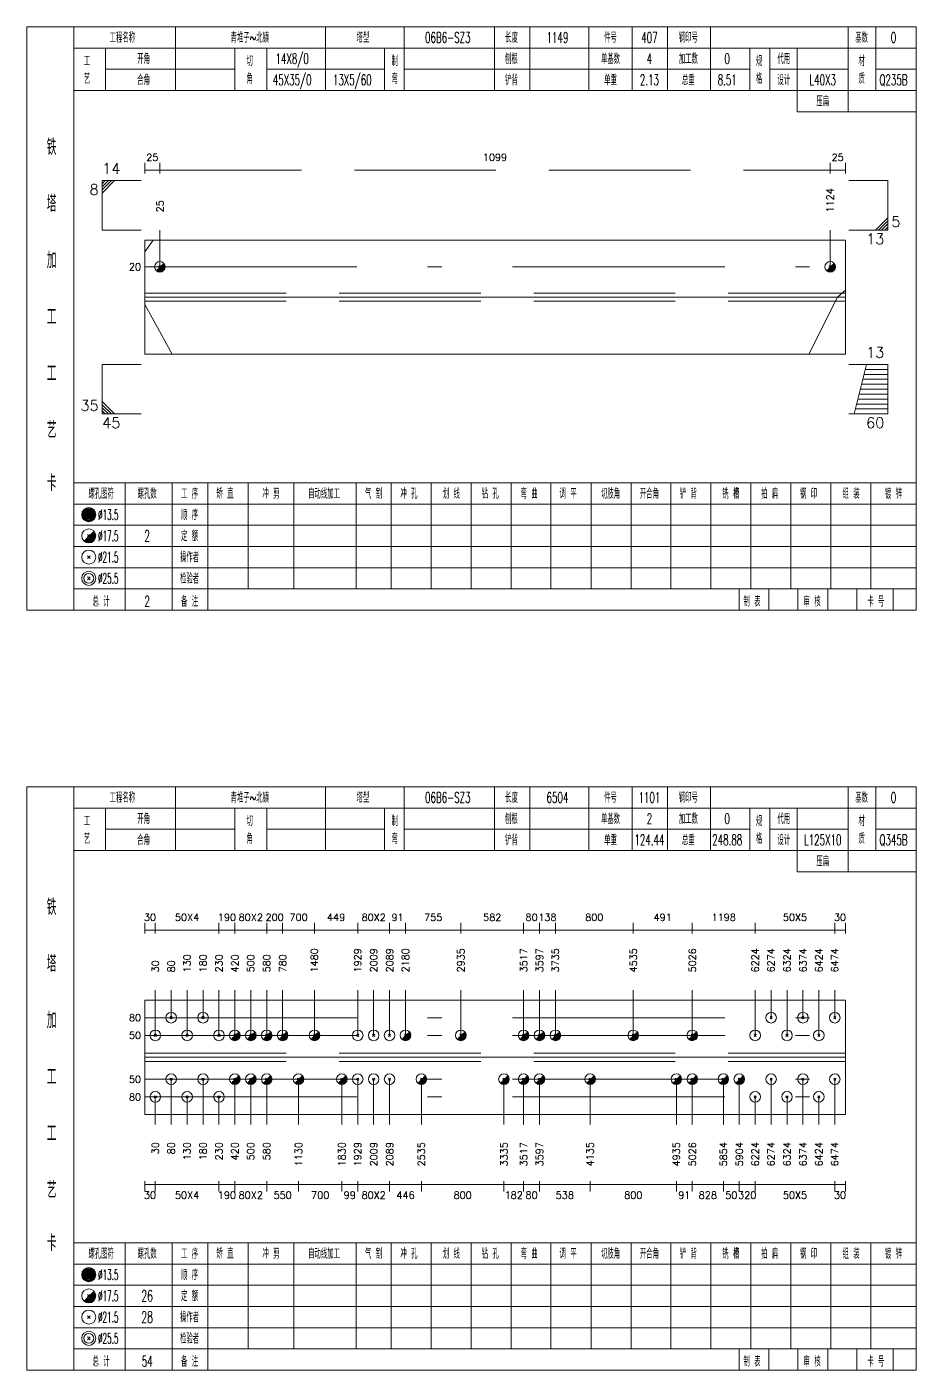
# Model space of a CAD drawing. Extents: x 0 to 30090, y 0 to 380.
# Drawn here: x 13261.6 to 13513, y 0 to 380 of the extents above; entities that cross this region are included whole.
import ezdxf
from ezdxf.enums import TextEntityAlignment as Align

# ---------------------------------------------------------------- set-up
doc = ezdxf.new("R2010")
doc.units = 0
doc.header["$LTSCALE"] = 20
doc.header["$MEASUREMENT"] = 0
doc.linetypes.add('一点画线', pattern=[5.2, 3, -1, 0.2, -1])
doc.linetypes.add('虚线', pattern=[2.75, 2, -0.75])
doc.layers.get('0').update_dxf_attribs({"linetype": 'CONTINUOUS', "lineweight": 25})
for name, color, linetype, lineweight in [('1', 7, 'CONTINUOUS', 25), ('4', 7, 'CONTINUOUS', 25), ('5', 7, 'CONTINUOUS', 25)]:
    doc.layers.add(name, color=color, linetype=linetype, lineweight=lineweight)
doc.styles.get("Standard").update_dxf_attribs({"font": 'simplex', "width": 0.7, "bigfont": 'gbhzfs.shx'})

# ---------------------------------------------------------------- blocks, each defined once
blk = doc.blocks.new('孔21.5')
at = {"layer": '5', "color": 7, "linetype": 'Continuous', "lineweight": 13}
for p, q in [((-0.2, -0.2), (0.2, 0.2)), ((-0.2, 0.2), (0.2, -0.2))]:
    blk.add_line(p, q, dxfattribs=at)
blk.add_circle((0, 0), 1, dxfattribs=at)
blk = doc.blocks.new('孔17.5')
at = {"layer": '5', "color": 7, "linetype": 'Continuous', "lineweight": 13}
for p, q in [((-0.2, -0.2), (0.2, 0.2)), ((-0.2, 0.2), (0.2, -0.2))]:
    blk.add_line(p, q, dxfattribs=at)
blk.add_circle((0, 0), 1, dxfattribs=at)
for radius in [0.9, 0.8, 0.7, 0.6, 0.5, 0.4, 0.3, 0.2, 0.1]:
    blk.add_arc((0, 0), radius, 225, 45, dxfattribs=at)

msp = doc.modelspace()

# ---------------------------------------------------------------- linework, layer by layer
at = {"color": 8, "linetype": '虚线', "lineweight": 9}
for p, q in [((13294.9, 338.5), (13294.9, 341.5)), ((13294.9, 339.5), (13299.21, 339.5)), ((13299.21, 338.5), (13299.21, 341.5)), ((13299.21, 338.5), (13299.21, 341.5)), ((13299.21, 339.5), (13488.69, 339.5)), ((13488.69, 338.5), (13488.69, 341.5)), ((13488.69, 338.5), (13488.69, 341.5)), ((13488.69, 339.5), (13493, 339.5)), ((13493, 338.5), (13493, 341.5)), ((13294.9, 123.5), (13294.9, 126.5)), ((13297.9, 123.5), (13297.9, 126.5)), ((13297.9, 123.5), (13297.9, 126.5)), ((13315.9, 123.5), (13315.9, 126.5)), ((13315.9, 123.5), (13315.9, 126.5)), ((13320.4, 123.5), (13320.4, 126.5)), ((13320.4, 123.5), (13320.4, 126.5)), ((13329.4, 123.5), (13329.4, 126.5)), ((13329.4, 123.5), (13329.4, 126.5)), ((13333.9, 123.5), (13333.9, 126.5)), ((13333.9, 123.5), (13333.9, 126.5)), ((13342.9, 123.5), (13342.9, 126.5)), ((13342.9, 123.5), (13342.9, 126.5)), ((13355.14, 123.5), (13355.14, 126.5)), ((13355.14, 123.5), (13355.14, 126.5)), ((13364.14, 123.5), (13364.14, 126.5)), ((13364.14, 123.5), (13364.14, 126.5)), ((13368.64, 123.5), (13368.64, 126.5)), ((13368.64, 123.5), (13368.64, 126.5)), ((13384.29, 123.5), (13384.29, 126.5)), ((13384.29, 123.5), (13384.29, 126.5)), ((13402.02, 123.5), (13402.02, 126.5)), ((13402.02, 123.5), (13402.02, 126.5)), ((13406.52, 123.5), (13406.52, 126.5)), ((13406.52, 123.5), (13406.52, 126.5)), ((13411.02, 123.5), (13411.02, 126.5)), ((13411.02, 123.5), (13411.02, 126.5)), ((13433.03, 123.5), (13433.03, 126.5)), ((13433.03, 123.5), (13433.03, 126.5)), ((13449.71, 123.5), (13449.71, 126.5)), ((13449.71, 123.5), (13449.71, 126.5)), ((13467.5, 123.5), (13467.5, 126.5)), ((13467.5, 123.5), (13467.5, 126.5)), ((13490, 123.5), (13490, 126.5)), ((13490, 123.5), (13490, 126.5)), ((13493, 123.5), (13493, 126.5)), ((13294.9, 124.5), (13297.9, 124.5)), ((13297.9, 124.5), (13315.9, 124.5)), ((13315.9, 124.5), (13320.4, 124.5)), ((13320.4, 124.5), (13329.4, 124.5)), ((13329.4, 124.5), (13333.9, 124.5)), ((13333.9, 124.5), (13342.9, 124.5)), ((13342.9, 124.5), (13355.14, 124.5)), ((13355.14, 124.5), (13364.14, 124.5)), ((13364.14, 124.5), (13368.64, 124.5)), ((13368.64, 124.5), (13384.29, 124.5)), ((13384.29, 124.5), (13402.02, 124.5)), ((13402.02, 124.5), (13406.52, 124.5)), ((13406.52, 124.5), (13411.02, 124.5)), ((13411.02, 124.5), (13433.03, 124.5)), ((13433.03, 124.5), (13449.71, 124.5)), ((13449.71, 124.5), (13467.5, 124.5)), ((13467.5, 124.5), (13490, 124.5)), ((13490, 124.5), (13493, 124.5)), ((13294.9, 53.5), (13294.9, 50.5)), ((13297.9, 53.5), (13297.9, 50.5)), ((13297.9, 53.5), (13297.9, 50.5)), ((13315.9, 53.5), (13315.9, 50.5)), ((13315.9, 53.5), (13315.9, 50.5)), ((13320.4, 53.5), (13320.4, 50.5)), ((13320.4, 53.5), (13320.4, 50.5)), ((13329.4, 53.5), (13329.4, 50.5)), ((13329.4, 53.5), (13329.4, 50.5)), ((13338.4, 53.5), (13338.4, 50.5)), ((13338.4, 53.5), (13338.4, 50.5)), ((13350.64, 53.5), (13350.64, 50.5)), ((13350.64, 53.5), (13350.64, 50.5)), ((13355.14, 53.5), (13355.14, 50.5)), ((13355.14, 53.5), (13355.14, 50.5)), ((13364.14, 53.5), (13364.14, 50.5)), ((13364.14, 53.5), (13364.14, 50.5)), ((13373.14, 53.5), (13373.14, 50.5)), ((13373.14, 53.5), (13373.14, 50.5)), ((13396.48, 53.5), (13396.48, 50.5)), ((13396.48, 53.5), (13396.48, 50.5)), ((13402.02, 53.5), (13402.02, 50.5)), ((13402.02, 53.5), (13402.02, 50.5)), ((13406.52, 53.5), (13406.52, 50.5)), ((13406.52, 53.5), (13406.52, 50.5)), ((13420.84, 53.5), (13420.84, 50.5)), ((13420.84, 53.5), (13420.84, 50.5)), ((13445.21, 53.5), (13445.21, 50.5)), ((13445.21, 53.5), (13445.21, 50.5)), ((13449.71, 53.5), (13449.71, 50.5)), ((13449.71, 53.5), (13449.71, 50.5)), ((13458.5, 53.5), (13458.5, 50.5)), ((13458.5, 53.5), (13458.5, 50.5)), ((13463, 53.5), (13463, 50.5)), ((13463, 53.5), (13463, 50.5)), ((13467.5, 53.5), (13467.5, 50.5)), ((13467.5, 53.5), (13467.5, 50.5)), ((13490, 53.5), (13490, 50.5)), ((13490, 53.5), (13490, 50.5)), ((13493, 53.5), (13493, 50.5)), ((13294.9, 52.5), (13297.9, 52.5)), ((13297.9, 52.5), (13315.9, 52.5)), ((13315.9, 52.5), (13320.4, 52.5)), ((13320.4, 52.5), (13329.4, 52.5)), ((13329.4, 52.5), (13338.4, 52.5)), ((13338.4, 52.5), (13350.64, 52.5)), ((13350.64, 52.5), (13355.14, 52.5)), ((13355.14, 52.5), (13364.14, 52.5)), ((13364.14, 52.5), (13373.14, 52.5)), ((13373.14, 52.5), (13396.48, 52.5)), ((13396.48, 52.5), (13402.02, 52.5)), ((13402.02, 52.5), (13406.52, 52.5)), ((13406.52, 52.5), (13420.84, 52.5)), ((13420.84, 52.5), (13445.21, 52.5)), ((13445.21, 52.5), (13449.71, 52.5)), ((13449.71, 52.5), (13458.5, 52.5)), ((13458.5, 52.5), (13463, 52.5)), ((13463, 52.5), (13467.5, 52.5)), ((13467.5, 52.5), (13490, 52.5)), ((13490, 52.5), (13493, 52.5))]:
    msp.add_line(p, q, dxfattribs=at)
at = {"color": 7, "linetype": 'Continuous', "lineweight": 13}
for p, q in [((13282.9, 336.5), (13293.9, 336.5)), ((13282.9, 322.5), (13282.9, 336.5)), ((13283.77, 336.5), (13282.9, 335.62)), ((13284.65, 336.5), (13282.9, 334.75)), ((13285.52, 336.5), (13282.9, 333.88)), ((13286.4, 336.5), (13282.9, 333)), ((13505, 336.5), (13494, 336.5)), ((13505, 322.5), (13505, 336.5)), ((13501.5, 322.5), (13505, 326)), ((13502.37, 322.5), (13505, 325.12)), ((13503.25, 322.5), (13505, 324.25)), ((13504.12, 322.5), (13505, 323.38)), ((13282.9, 322.5), (13293.9, 322.5)), ((13294.9, 316.4), (13297.31, 319.62)), ((13299.21, 312.12), (13299.21, 322.5)), ((13488.69, 312.12), (13488.69, 322.5)), ((13505, 322.5), (13494, 322.5)), ((13493, 305.52), (13490.76, 303.5)), ((13294.9, 301.48), (13302.66, 287.38)), ((13490.76, 303.5), (13482.66, 287.38)), ((13282.9, 284.5), (13293.9, 284.5)), ((13282.9, 284.5), (13282.9, 270.5)), ((13505, 284.5), (13494, 284.5)), ((13499, 284.5), (13495.5, 270.5)), ((13505, 281.7), (13498.3, 281.7)), ((13505, 283.1), (13498.65, 283.1)), ((13505, 284.5), (13505, 270.5)), ((13505, 277.5), (13497.25, 277.5)), ((13505, 278.9), (13497.6, 278.9)), ((13505, 280.3), (13497.95, 280.3)), ((13286.4, 270.5), (13282.9, 274)), ((13505, 274.7), (13496.55, 274.7)), ((13505, 276.1), (13496.9, 276.1)), ((13285.52, 270.5), (13282.9, 273.12)), ((13284.65, 270.5), (13282.9, 272.25)), ((13283.77, 270.5), (13282.9, 271.38)), ((13282.9, 270.5), (13293.9, 270.5)), ((13505, 270.5), (13494, 270.5)), ((13505, 271.9), (13495.85, 271.9)), ((13505, 273.3), (13496.2, 273.3)), ((13297.9, 94.7), (13297.9, 107.5)), ((13302.4, 99.7), (13302.4, 107.5)), ((13306.9, 94.7), (13306.9, 107.5)), ((13311.4, 99.7), (13311.4, 107.5)), ((13315.9, 94.7), (13315.9, 107.5)), ((13320.4, 94.7), (13320.4, 107.5)), ((13324.9, 94.7), (13324.9, 107.5)), ((13329.4, 94.7), (13329.4, 107.5)), ((13333.9, 94.7), (13333.9, 107.5)), ((13342.9, 94.7), (13342.9, 107.5)), ((13355.14, 94.7), (13355.14, 107.5)), ((13359.64, 94.7), (13359.64, 107.5)), ((13364.14, 94.7), (13364.14, 107.5)), ((13368.64, 94.7), (13368.64, 107.5)), ((13384.29, 94.7), (13384.29, 107.5)), ((13402.02, 94.7), (13402.02, 107.5)), ((13406.52, 94.7), (13406.52, 107.5)), ((13411.02, 94.7), (13411.02, 107.5)), ((13433.03, 94.7), (13433.03, 107.5)), ((13449.71, 94.7), (13449.71, 107.5)), ((13467.5, 94.7), (13467.5, 107.5)), ((13472, 99.7), (13472, 107.5)), ((13476.5, 94.7), (13476.5, 107.5)), ((13481, 99.7), (13481, 107.5)), ((13485.5, 94.7), (13485.5, 107.5)), ((13490, 99.7), (13490, 107.5)), ((13302.4, 82.3), (13302.4, 69.5)), ((13311.4, 82.3), (13311.4, 69.5)), ((13320.4, 82.3), (13320.4, 69.5)), ((13324.9, 82.3), (13324.9, 69.5)), ((13329.4, 82.3), (13329.4, 69.5)), ((13338.4, 82.3), (13338.4, 69.5)), ((13350.64, 82.3), (13350.64, 69.5)), ((13355.14, 82.3), (13355.14, 69.5)), ((13359.64, 82.3), (13359.64, 69.5)), ((13364.14, 82.3), (13364.14, 69.5)), ((13373.14, 82.3), (13373.14, 69.5)), ((13396.48, 82.3), (13396.48, 69.5)), ((13402.02, 82.3), (13402.02, 69.5)), ((13406.52, 82.3), (13406.52, 69.5)), ((13420.84, 82.3), (13420.84, 69.5)), ((13445.21, 82.3), (13445.21, 69.5)), ((13449.71, 82.3), (13449.71, 69.5)), ((13458.5, 82.3), (13458.5, 69.5)), ((13463, 82.3), (13463, 69.5)), ((13472, 82.3), (13472, 69.5)), ((13481, 82.3), (13481, 69.5)), ((13490, 82.3), (13490, 69.5)), ((13297.9, 77.3), (13297.9, 69.5)), ((13306.9, 77.3), (13306.9, 69.5)), ((13315.9, 77.3), (13315.9, 69.5)), ((13467.5, 77.3), (13467.5, 69.5)), ((13476.5, 77.3), (13476.5, 69.5)), ((13485.5, 77.3), (13485.5, 69.5))]:
    msp.add_line(p, q, dxfattribs=at)
at = {"color": 7, "linetype": 'Continuous', "lineweight": 18}
for p, q in [((13294.9, 319.62), (13294.9, 287.38)), ((13294.9, 319.62), (13493, 319.62)), ((13493, 319.62), (13493, 287.38)), ((13294.9, 303.5), (13493, 303.5)), ((13294.9, 104.7), (13294.9, 72.3)), ((13294.9, 104.7), (13493, 104.7)), ((13493, 104.7), (13493, 72.3)), ((13294.9, 88.5), (13493, 88.5))]:
    msp.add_line(p, q, dxfattribs=at)
at = {"color": 3, "linetype": '一点画线', "lineweight": 13}
for p, q in [((13294.9, 312.12), (13493, 312.12)), ((13294.9, 99.7), (13493, 99.7)), ((13294.9, 94.7), (13493, 94.7)), ((13294.9, 82.3), (13493, 82.3)), ((13294.9, 77.3), (13493, 77.3))]:
    msp.add_line(p, q, dxfattribs=at)
at = {"color": 1, "linetype": '虚线', "lineweight": 18}
for p, q in [((13294.9, 304.62), (13493, 304.62)), ((13294.9, 302.38), (13493, 302.38)), ((13294.9, 89.7), (13493, 89.7)), ((13294.9, 87.3), (13493, 87.3))]:
    msp.add_line(p, q, dxfattribs=at)
at = {"layer": '1', "color": 7, "linetype": 'Continuous', "lineweight": 18}
for p, q in [((13294.9, 287.38), (13493, 287.38)), ((13294.9, 72.3), (13493, 72.3))]:
    msp.add_line(p, q, dxfattribs=at)
at = {"layer": '4', "color": 1, "linetype": 'Continuous', "lineweight": 18}
for p, q in [((13274.9, 215), (13274.9, 380)), ((13303.6, 362), (13303.6, 380)), ((13346, 362), (13346, 380)), ((13368.3, 362), (13368.3, 380)), ((13393.8, 362), (13393.8, 380)), ((13403.8, 362), (13403.8, 380)), ((13420.5, 362), (13420.5, 380)), ((13432.7, 362), (13432.7, 380)), ((13442.7, 362), (13442.7, 380)), ((13454.9, 362), (13454.9, 380)), ((13493.8, 356), (13493.8, 380)), ((13501.6, 362), (13501.6, 380)), ((13274.9, 374), (13513, 374)), ((13283.8, 362), (13283.8, 374)), ((13320.4, 362), (13320.4, 374)), ((13329.4, 362), (13329.4, 374)), ((13362.7, 362), (13362.7, 374)), ((13466, 362), (13466, 374)), ((13471.6, 362), (13471.6, 374)), ((13479.4, 356), (13479.4, 374)), ((13283.8, 368), (13320.4, 368)), ((13329.4, 368), (13362.7, 368)), ((13368.3, 368), (13466, 368)), ((13471.6, 368), (13493.8, 368)), ((13501.6, 368), (13513, 368)), ((13274.9, 362), (13513, 362)), ((13479.4, 356), (13513, 356)), ((13274.9, 251), (13513, 251)), ((13289.4, 215), (13289.4, 251)), ((13302.7, 215), (13302.7, 251)), ((13312.8, 215), (13312.8, 251)), ((13324.2, 221), (13324.2, 251)), ((13337.1, 221), (13337.1, 251)), ((13354.7, 221), (13354.7, 251)), ((13364.6, 221), (13364.6, 251)), ((13375.9, 221), (13375.9, 251)), ((13387.2, 221), (13387.2, 251)), ((13398.5, 221), (13398.5, 251)), ((13409.7, 221), (13409.7, 251)), ((13421.1, 221), (13421.1, 251)), ((13432.4, 221), (13432.4, 251)), ((13443.7, 221), (13443.7, 251)), ((13455, 221), (13455, 251)), ((13466.3, 221), (13466.3, 251)), ((13477.6, 221), (13477.6, 251)), ((13488.9, 221), (13488.9, 251)), ((13500.2, 221), (13500.2, 251)), ((13274.9, 245), (13513, 245)), ((13274.9, 239), (13513, 239)), ((13274.9, 233), (13513, 233)), ((13274.9, 227), (13513, 227)), ((13274.9, 221), (13513, 221)), ((13463, 215), (13463, 221)), ((13471.4, 215), (13471.4, 221)), ((13479.6, 215), (13479.6, 221)), ((13488, 215), (13488, 221)), ((13496.2, 215), (13496.2, 221)), ((13506.5, 215), (13506.5, 221)), ((13274.9, 0), (13274.9, 165)), ((13303.6, 147), (13303.6, 165)), ((13346, 147), (13346, 165)), ((13368.3, 147), (13368.3, 165)), ((13393.8, 147), (13393.8, 165)), ((13403.8, 147), (13403.8, 165)), ((13420.5, 147), (13420.5, 165)), ((13432.7, 147), (13432.7, 165)), ((13442.7, 147), (13442.7, 165)), ((13454.9, 147), (13454.9, 165)), ((13493.8, 141), (13493.8, 165)), ((13501.6, 147), (13501.6, 165)), ((13274.9, 159), (13513, 159)), ((13283.8, 147), (13283.8, 159)), ((13320.4, 147), (13320.4, 159)), ((13329.4, 147), (13329.4, 159)), ((13362.7, 147), (13362.7, 159)), ((13466, 147), (13466, 159)), ((13471.6, 147), (13471.6, 159)), ((13479.4, 141), (13479.4, 159)), ((13283.8, 153), (13320.4, 153)), ((13329.4, 153), (13362.7, 153)), ((13368.3, 153), (13466, 153)), ((13471.6, 153), (13493.8, 153)), ((13501.6, 153), (13513, 153)), ((13274.9, 147), (13513, 147)), ((13479.4, 141), (13513, 141)), ((13274.9, 36), (13513, 36)), ((13289.4, 0), (13289.4, 36)), ((13302.7, 0), (13302.7, 36)), ((13312.8, 0), (13312.8, 36)), ((13324.2, 6), (13324.2, 36)), ((13337.1, 6), (13337.1, 36)), ((13354.7, 6), (13354.7, 36)), ((13364.6, 6), (13364.6, 36)), ((13375.9, 6), (13375.9, 36)), ((13387.2, 6), (13387.2, 36)), ((13398.5, 6), (13398.5, 36)), ((13409.7, 6), (13409.7, 36)), ((13421.1, 6), (13421.1, 36)), ((13432.4, 6), (13432.4, 36)), ((13443.7, 6), (13443.7, 36)), ((13455, 6), (13455, 36)), ((13466.3, 6), (13466.3, 36)), ((13477.6, 6), (13477.6, 36)), ((13488.9, 6), (13488.9, 36)), ((13500.2, 6), (13500.2, 36)), ((13274.9, 30), (13513, 30)), ((13274.9, 24), (13513, 24)), ((13274.9, 18), (13513, 18)), ((13274.9, 12), (13513, 12)), ((13274.9, 6), (13513, 6)), ((13463, 0), (13463, 6)), ((13471.4, 0), (13471.4, 6)), ((13479.6, 0), (13479.6, 6)), ((13488, 0), (13488, 6)), ((13496.2, 0), (13496.2, 6)), ((13506.5, 0), (13506.5, 6))]:
    msp.add_line(p, q, dxfattribs=at)
at = {"layer": '4', "color": 7, "linetype": 'Continuous', "lineweight": 13}
for p, q in [((13278.9, 241.8), (13279.3, 242.2)), ((13279.3, 241.8), (13278.9, 242.2)), ((13278.7, 235.6), (13279.5, 236.4)), ((13278.7, 236.4), (13279.5, 235.6)), ((13278.7, 229.6), (13279.5, 230.4)), ((13278.7, 230.4), (13279.5, 229.6)), ((13278.7, 223.6), (13279.5, 224.4)), ((13278.7, 224.4), (13279.5, 223.6)), ((13278.9, 26.8), (13279.3, 27.2)), ((13279.3, 26.8), (13278.9, 27.2)), ((13278.7, 20.6), (13279.5, 21.4)), ((13278.7, 21.4), (13279.5, 20.6)), ((13278.7, 14.6), (13279.5, 15.4)), ((13278.7, 15.4), (13279.5, 14.6)), ((13278.7, 8.6), (13279.5, 9.4)), ((13278.7, 9.4), (13279.5, 8.6))]:
    msp.add_line(p, q, dxfattribs=at)
at = {"layer": '4', "color": 1, "linetype": 'Continuous', "lineweight": 18}
for points in [[(13261.6, 380), (13261.6, 215), (13513, 215), (13513, 380)], [(13261.6, 165), (13261.6, 0), (13513, 0), (13513, 165)]]:
    msp.add_lwpolyline(points, close=True, dxfattribs=at)
at = {"layer": '4', "color": 7, "linetype": 'Continuous', "lineweight": 13}
for centre, radius in [((13279.1, 242), 2), ((13279.1, 242), 1.8), ((13279.1, 242), 1.6), ((13279.1, 242), 1.4), ((13279.1, 242), 1.2), ((13279.1, 242), 1), ((13279.1, 242), 0.8), ((13279.1, 242), 0.6), ((13279.1, 242), 0.4), ((13279.1, 242), 0.2), ((13279.1, 236), 2), ((13279.1, 230), 2), ((13279.1, 224), 2), ((13279.1, 224), 1.4), ((13279.1, 27), 2), ((13279.1, 27), 1.8), ((13279.1, 27), 1.6), ((13279.1, 27), 1.4), ((13279.1, 27), 1.2), ((13279.1, 27), 1), ((13279.1, 27), 0.8), ((13279.1, 27), 0.6), ((13279.1, 27), 0.4), ((13279.1, 27), 0.2), ((13279.1, 21), 2), ((13279.1, 15), 2), ((13279.1, 9), 2), ((13279.1, 9), 1.4)]:
    msp.add_circle(centre, radius, dxfattribs=at)
for centre, radius in [((13279.1, 236), 1.8), ((13279.1, 236), 1.6), ((13279.1, 236), 1.4), ((13279.1, 236), 1.2), ((13279.1, 236), 1), ((13279.1, 236), 0.8), ((13279.1, 236), 0.6), ((13279.1, 236), 0.4), ((13279.1, 236), 0.2), ((13279.1, 21), 1.8), ((13279.1, 21), 1.6), ((13279.1, 21), 1.4), ((13279.1, 21), 1.2), ((13279.1, 21), 1), ((13279.1, 21), 0.8), ((13279.1, 21), 0.6), ((13279.1, 21), 0.4), ((13279.1, 21), 0.2)]:
    msp.add_arc(centre, radius, 225, 45, dxfattribs=at)

# ---------------------------------------------------------------- block references
at = {"color": 7, "linetype": 'Continuous', "lineweight": 13, "xscale": 1.5, "yscale": 1.5, "zscale": 1.5}
for name, p in [('孔17.5', (13299.21, 312.12)), ('孔17.5', (13488.69, 312.12)), ('孔21.5', (13302.4, 99.7)), ('孔21.5', (13311.4, 99.7)), ('孔21.5', (13472, 99.7)), ('孔21.5', (13481, 99.7)), ('孔21.5', (13490, 99.7)), ('孔21.5', (13297.9, 94.7)), ('孔21.5', (13306.9, 94.7)), ('孔21.5', (13315.9, 94.7)), ('孔17.5', (13320.4, 94.7)), ('孔17.5', (13324.9, 94.7)), ('孔17.5', (13329.4, 94.7)), ('孔17.5', (13333.9, 94.7)), ('孔17.5', (13342.9, 94.7)), ('孔21.5', (13355.14, 94.7)), ('孔21.5', (13359.64, 94.7)), ('孔21.5', (13364.14, 94.7)), ('孔17.5', (13368.64, 94.7)), ('孔17.5', (13384.29, 94.7)), ('孔17.5', (13402.02, 94.7)), ('孔17.5', (13406.52, 94.7)), ('孔17.5', (13411.02, 94.7)), ('孔17.5', (13433.03, 94.7)), ('孔17.5', (13449.71, 94.7)), ('孔21.5', (13467.5, 94.7)), ('孔21.5', (13476.5, 94.7)), ('孔21.5', (13485.5, 94.7))]:
    msp.add_blockref(name, p, dxfattribs=at)
at = {"layer": '1', "color": 7, "linetype": 'Continuous', "lineweight": 13, "xscale": 1.5, "yscale": 1.5, "zscale": 1.5}
for name, p in [('孔21.5', (13302.4, 82.3)), ('孔21.5', (13311.4, 82.3)), ('孔17.5', (13320.4, 82.3)), ('孔17.5', (13324.9, 82.3)), ('孔17.5', (13329.4, 82.3)), ('孔17.5', (13338.4, 82.3)), ('孔17.5', (13350.64, 82.3)), ('孔21.5', (13355.14, 82.3)), ('孔21.5', (13359.64, 82.3)), ('孔21.5', (13364.14, 82.3)), ('孔17.5', (13373.14, 82.3)), ('孔17.5', (13396.48, 82.3)), ('孔17.5', (13402.02, 82.3)), ('孔17.5', (13406.52, 82.3)), ('孔17.5', (13420.84, 82.3)), ('孔17.5', (13445.21, 82.3)), ('孔17.5', (13449.71, 82.3)), ('孔17.5', (13458.5, 82.3)), ('孔17.5', (13463, 82.3)), ('孔21.5', (13472, 82.3)), ('孔21.5', (13481, 82.3)), ('孔21.5', (13490, 82.3)), ('孔21.5', (13297.9, 77.3)), ('孔21.5', (13306.9, 77.3)), ('孔21.5', (13315.9, 77.3)), ('孔21.5', (13467.5, 77.3)), ('孔21.5', (13476.5, 77.3)), ('孔21.5', (13485.5, 77.3))]:
    msp.add_blockref(name, p, dxfattribs=at)

# ---------------------------------------------------------------- texts
at = {"color": 8, "linetype": 'Continuous', "lineweight": 9}
for s, p in [('25', (13297.06, 341.5)), ('1099', (13393.95, 341.5)), ('25', (13490.84, 341.5)), ('30', (13296.4, 126.5)), ('50X4', (13306.9, 126.5)), ('190', (13318.15, 126.5)), ('80X2', (13324.9, 126.5)), ('200', (13331.65, 126.5)), ('700', (13338.4, 126.5)), ('449', (13349.02, 126.5)), ('80X2', (13359.64, 126.5)), ('91', (13366.39, 126.5)), ('755', (13376.47, 126.5)), ('582', (13393.16, 126.5)), ('80', (13404.27, 126.5)), ('138', (13408.77, 126.5)), ('800', (13422.02, 126.5)), ('491', (13441.37, 126.5)), ('1198', (13458.61, 126.5)), ('50X5', (13478.75, 126.5)), ('30', (13491.5, 126.5))]:
    msp.add_text(s, height=2, dxfattribs=at).set_placement(p, align=Align.BOTTOM_CENTER)
at = {"color": 7, "linetype": 'Continuous', "lineweight": 13}
for s, p in [('14', (13282.9, 337.5)), ('5', (13506, 322.5))]:
    msp.add_text(s, height=3, dxfattribs=at).set_placement(p, align=Align.BOTTOM_LEFT)
for s, p in [('8', (13281.9, 335.5)), ('13', (13504, 321.5)), ('60', (13504, 269.5))]:
    msp.add_text(s, height=3, dxfattribs=at).set_placement(p, align=Align.TOP_RIGHT)
for s, p in [('25', (13299.21, 327.5)), ('1124', (13488.69, 327.5)), ('1480', (13342.9, 112.5)), ('1929', (13355.14, 112.5)), ('2009', (13359.64, 112.5)), ('2089', (13364.14, 112.5)), ('2180', (13368.64, 112.5)), ('2935', (13384.29, 112.5)), ('3517', (13402.02, 112.5)), ('3597', (13406.52, 112.5)), ('3735', (13411.02, 112.5)), ('4535', (13433.03, 112.5)), ('5026', (13449.71, 112.5)), ('6224', (13467.5, 112.5)), ('6274', (13472, 112.5)), ('6324', (13476.5, 112.5)), ('6374', (13481, 112.5)), ('6424', (13485.5, 112.5)), ('6474', (13490, 112.5)), ('30', (13297.9, 112.5)), ('80', (13302.4, 112.5)), ('130', (13306.9, 112.5)), ('180', (13311.4, 112.5)), ('230', (13315.9, 112.5)), ('420', (13320.4, 112.5)), ('500', (13324.9, 112.5)), ('580', (13329.4, 112.5)), ('780', (13333.9, 112.5))]:
    msp.add_text(s, height=2, rotation=90, dxfattribs=at).set_placement(p, align=Align.MIDDLE_LEFT)
for s, p in [('20', (13293.9, 312.12)), ('80', (13293.9, 99.7)), ('50', (13293.9, 94.7)), ('50', (13293.9, 82.3)), ('80', (13293.9, 77.3))]:
    msp.add_text(s, height=2, dxfattribs=at).set_placement(p, align=Align.MIDDLE_RIGHT)
for s, p in [('13', (13504, 285.5)), ('35', (13281.9, 270.5))]:
    msp.add_text(s, height=3, dxfattribs=at).set_placement(p, align=Align.BOTTOM_RIGHT)
msp.add_text('45', height=3, dxfattribs=at).set_placement((13282.9, 269.5), align=Align.TOP_LEFT)
at = {"color": 8, "linetype": 'Continuous', "lineweight": 9}
for s, p in [('30', (13296.4, 50.5)), ('50X4', (13306.9, 50.5)), ('190', (13318.15, 50.5)), ('80X2', (13324.9, 50.5)), ('550', (13333.9, 50.5)), ('700', (13344.52, 50.5)), ('99', (13352.89, 50.5)), ('80X2', (13359.64, 50.5)), ('446', (13368.64, 50.5)), ('800', (13384.81, 50.5)), ('182', (13399.25, 50.5)), ('80', (13404.27, 50.5)), ('538', (13413.68, 50.5)), ('800', (13433.03, 50.5)), ('91', (13447.46, 50.5)), ('828', (13454.11, 50.5)), ('50', (13460.75, 50.5)), ('320', (13465.25, 50.5)), ('50X5', (13478.75, 50.5)), ('30', (13491.5, 50.5))]:
    msp.add_text(s, height=2, dxfattribs=at).set_placement(p, align=Align.TOP_CENTER)
at = {"layer": '1', "color": 7, "linetype": 'Continuous', "lineweight": 13}
for s, p in [('30', (13297.9, 64.5)), ('80', (13302.4, 64.5)), ('130', (13306.9, 64.5)), ('180', (13311.4, 64.5)), ('230', (13315.9, 64.5)), ('420', (13320.4, 64.5)), ('500', (13324.9, 64.5)), ('580', (13329.4, 64.5)), ('1130', (13338.4, 64.5)), ('1830', (13350.64, 64.5)), ('1929', (13355.14, 64.5)), ('2009', (13359.64, 64.5)), ('2089', (13364.14, 64.5)), ('2535', (13373.14, 64.5)), ('3335', (13396.48, 64.5)), ('3517', (13402.02, 64.5)), ('3597', (13406.52, 64.5)), ('4135', (13420.84, 64.5)), ('4935', (13445.21, 64.5)), ('5026', (13449.71, 64.5)), ('5854', (13458.5, 64.5)), ('5904', (13463, 64.5)), ('6224', (13467.5, 64.5)), ('6274', (13472, 64.5)), ('6324', (13476.5, 64.5)), ('6374', (13481, 64.5)), ('6424', (13485.5, 64.5)), ('6474', (13490, 64.5))]:
    msp.add_text(s, height=2, rotation=90, dxfattribs=at).set_placement(p, align=Align.MIDDLE_RIGHT)
at = {"layer": '4', "color": 1, "linetype": 'Continuous', "lineweight": 13}
for s, height, width, p in [('工程名称', 3, 0.6, (13288.6, 377)), ('青堆子~北镇', 3, 0.6, (13324.6, 377)), ('塔型', 3, 0.6, (13356.6, 377)), ('06B6-SZ3', 3, 0.6, (13380.6, 377)), ('长度', 3, 0.6, (13398.6, 377)), ('1149', 3, 0.6, (13411.6, 377)), ('件号', 3, 0.6, (13426.6, 377)), ('407', 3, 0.6, (13437.6, 377)), ('钢印号', 3, 0.6, (13448.6, 377)), ('基数', 3, 0.6, (13497.6, 377)), ('0', 3, 0.6, (13506.6, 377)), ('开角', 3, 0.6, (13294.6, 371)), ('14X8/0', 3, 0.6, (13336.6, 371)), ('刨根', 3, 0.6, (13398.6, 371)), ('单基数', 3, 0.6, (13426.6, 371)), ('4', 3, 0.6, (13437.6, 371)), ('加工数', 3, 0.6, (13448.6, 371)), ('0', 3, 0.6, (13459.6, 371)), ('代用', 3, 0.6, (13475.6, 371)), ('工', 3, 0.6, (13278.6, 370.4)), ('切', 3, 0.6, (13324.6, 370.4)), ('制', 3, 0.6, (13365.6, 370.4)), ('规', 3, 0.6, (13468.6, 370.4)), ('材', 3, 0.6, (13497.6, 370.4)), ('艺', 3, 0.6, (13278.6, 365.4)), ('合角', 3, 0.6, (13294.6, 365)), ('角', 3, 0.6, (13324.6, 365.4)), ('45X35/0', 3, 0.6, (13336.6, 365)), ('13X5/60', 3, 0.6, (13353.6, 365)), ('弯', 3, 0.6, (13365.6, 365.4)), ('铲背', 3, 0.6, (13398.6, 365)), ('单重', 3, 0.6, (13426.6, 365)), ('2.13', 3, 0.6, (13437.6, 365)), ('总重', 3, 0.6, (13448.6, 365)), ('8.51', 3, 0.6, (13459.6, 365)), ('格', 3, 0.6, (13468.6, 365.4)), ('设计', 3, 0.6, (13475.6, 365)), ('L40X3', 3, 0.6, (13486.6, 365)), ('质', 3, 0.6, (13497.6, 365.4)), ('Q235B', 3, 0.6, (13506.6, 365)), ('压扁', 3, 0.6, (13486.6, 359)), ('铁', 4.6, 0.8, (13268.6, 346)), ('塔', 4.6, 0.8, (13268.6, 330)), ('加', 4.6, 0.8, (13268.6, 314)), ('工', 4.6, 0.8, (13268.6, 298)), ('工', 4.6, 0.8, (13268.6, 282)), ('艺', 4.6, 0.8, (13268.6, 266)), ('卡', 4.6, 0.8, (13268.6, 251)), ('螺孔图符', 3, 0.6, (13282.6, 248)), ('螺孔数', 3, 0.6, (13295.6, 248)), ('工 序', 3, 0.6, (13307.6, 248)), ('矫 直', 3, 0.6, (13317.6, 248)), ('冲 剪', 3, 0.6, (13330.6, 248)), ('自动线加工', 3, 0.6, (13345.6, 248)), ('气 割', 3, 0.6, (13359.6, 248)), ('冲 孔', 3, 0.6, (13369.6, 248)), ('划 线', 3, 0.6, (13381.6, 248)), ('钻 孔', 3, 0.6, (13392.6, 248)), ('弯 曲', 3, 0.6, (13403.6, 248)), ('调 平', 3, 0.6, (13414.6, 248)), ('切肢角', 3, 0.6, (13426.6, 248)), ('开合角', 3, 0.6, (13437.6, 248)), ('铲 背', 3, 0.6, (13448.6, 248)), ('铣 槽', 3, 0.6, (13460.6, 248)), ('拍 扁', 3, 0.6, (13471.6, 248)), ('钢 印', 3, 0.6, (13482.6, 248)), ('组 装', 3, 0.6, (13494.6, 248)), ('镀 锌', 3, 0.6, (13506.6, 248)), ('%%C13.5', 3, 0.5, (13284.6, 242)), ('顺 序', 3, 0.6, (13307.6, 242)), ('%%C17.5', 3, 0.5, (13284.6, 236)), ('2', 3.2, 0.6, (13295.6, 236)), ('定 额', 3, 0.6, (13307.6, 236)), ('操作者', 3, 0.6, (13307.6, 230)), ('%%C21.5', 3, 0.5, (13284.6, 230)), ('%%C25.5', 3, 0.5, (13284.6, 224)), ('检验者', 3, 0.6, (13307.6, 224)), ('总 计', 3, 0.6, (13282.6, 217.5)), ('2', 3, 0.6, (13295.6, 217.5)), ('备 注', 3, 0.6, (13307.6, 217.5)), ('制 表', 3, 0.6, (13466.6, 217.5)), ('审 核', 3, 0.6, (13483.6, 217.5)), ('卡 号', 3, 0.6, (13501.6, 217.5)), ('工程名称', 3, 0.6, (13288.6, 162)), ('青堆子~北镇', 3, 0.6, (13324.6, 162)), ('塔型', 3, 0.6, (13356.6, 162)), ('06B6-SZ3', 3, 0.6, (13380.6, 162)), ('长度', 3, 0.6, (13398.6, 162)), ('6504', 3, 0.6, (13411.6, 162)), ('件号', 3, 0.6, (13426.6, 162)), ('1101', 3, 0.6, (13437.6, 162)), ('钢印号', 3, 0.6, (13448.6, 162)), ('基数', 3, 0.6, (13497.6, 162)), ('0', 3, 0.6, (13506.6, 162)), ('工', 3, 0.6, (13278.6, 155.4)), ('开角', 3, 0.6, (13294.6, 156)), ('切', 3, 0.6, (13324.6, 155.4)), ('制', 3, 0.6, (13365.6, 155.4)), ('刨根', 3, 0.6, (13398.6, 156)), ('单基数', 3, 0.6, (13426.6, 156)), ('2', 3, 0.6, (13437.6, 156)), ('加工数', 3, 0.6, (13448.6, 156)), ('0', 3, 0.6, (13459.6, 156)), ('规', 3, 0.6, (13468.6, 155.4)), ('代用', 3, 0.6, (13475.6, 156)), ('材', 3, 0.6, (13497.6, 155.4)), ('艺', 3, 0.6, (13278.6, 150.4)), ('角', 3, 0.6, (13324.6, 150.4)), ('弯', 3, 0.6, (13365.6, 150.4)), ('格', 3, 0.6, (13468.6, 150.4)), ('质', 3, 0.6, (13497.6, 150.4)), ('合角', 3, 0.6, (13294.6, 150)), ('铲背', 3, 0.6, (13398.6, 150)), ('单重', 3, 0.6, (13426.6, 150)), ('124.44', 3, 0.6, (13437.6, 150)), ('总重', 3, 0.6, (13448.6, 150)), ('248.88', 3, 0.6, (13459.6, 150)), ('设计', 3, 0.6, (13475.6, 150)), ('L125X10', 3, 0.6, (13486.6, 150)), ('Q345B', 3, 0.6, (13506.6, 150)), ('压扁', 3, 0.6, (13486.6, 144)), ('铁', 4.6, 0.8, (13268.6, 131)), ('塔', 4.6, 0.8, (13268.6, 115)), ('加', 4.6, 0.8, (13268.6, 99)), ('工', 4.6, 0.8, (13268.6, 83)), ('工', 4.6, 0.8, (13268.6, 67)), ('艺', 4.6, 0.8, (13268.6, 51)), ('卡', 4.6, 0.8, (13268.6, 36)), ('螺孔图符', 3, 0.6, (13282.6, 33)), ('螺孔数', 3, 0.6, (13295.6, 33)), ('工 序', 3, 0.6, (13307.6, 33)), ('矫 直', 3, 0.6, (13317.6, 33)), ('冲 剪', 3, 0.6, (13330.6, 33)), ('自动线加工', 3, 0.6, (13345.6, 33)), ('气 割', 3, 0.6, (13359.6, 33)), ('冲 孔', 3, 0.6, (13369.6, 33)), ('划 线', 3, 0.6, (13381.6, 33)), ('钻 孔', 3, 0.6, (13392.6, 33)), ('弯 曲', 3, 0.6, (13403.6, 33)), ('调 平', 3, 0.6, (13414.6, 33)), ('切肢角', 3, 0.6, (13426.6, 33)), ('开合角', 3, 0.6, (13437.6, 33)), ('铲 背', 3, 0.6, (13448.6, 33)), ('铣 槽', 3, 0.6, (13460.6, 33)), ('拍 扁', 3, 0.6, (13471.6, 33)), ('钢 印', 3, 0.6, (13482.6, 33)), ('组 装', 3, 0.6, (13494.6, 33)), ('镀 锌', 3, 0.6, (13506.6, 33)), ('%%C13.5', 3, 0.5, (13284.6, 27)), ('顺 序', 3, 0.6, (13307.6, 27)), ('定 额', 3, 0.6, (13307.6, 21)), ('%%C17.5', 3, 0.5, (13284.6, 21)), ('26', 3.2, 0.6, (13295.6, 21)), ('%%C21.5', 3, 0.5, (13284.6, 15)), ('28', 3.2, 0.6, (13295.6, 15)), ('操作者', 3, 0.6, (13307.6, 15)), ('%%C25.5', 3, 0.5, (13284.6, 9)), ('检验者', 3, 0.6, (13307.6, 9)), ('总 计', 3, 0.6, (13282.6, 2.5)), ('54', 3, 0.6, (13295.6, 2.5)), ('备 注', 3, 0.6, (13307.6, 2.5)), ('制 表', 3, 0.6, (13466.6, 2.5)), ('审 核', 3, 0.6, (13483.6, 2.5)), ('卡 号', 3, 0.6, (13501.6, 2.5))]:
    msp.add_text(s, height=height, dxfattribs=dict(at, width=width)).set_placement(p, align=Align.MIDDLE_CENTER)

doc.saveas('drawing.dxf')
